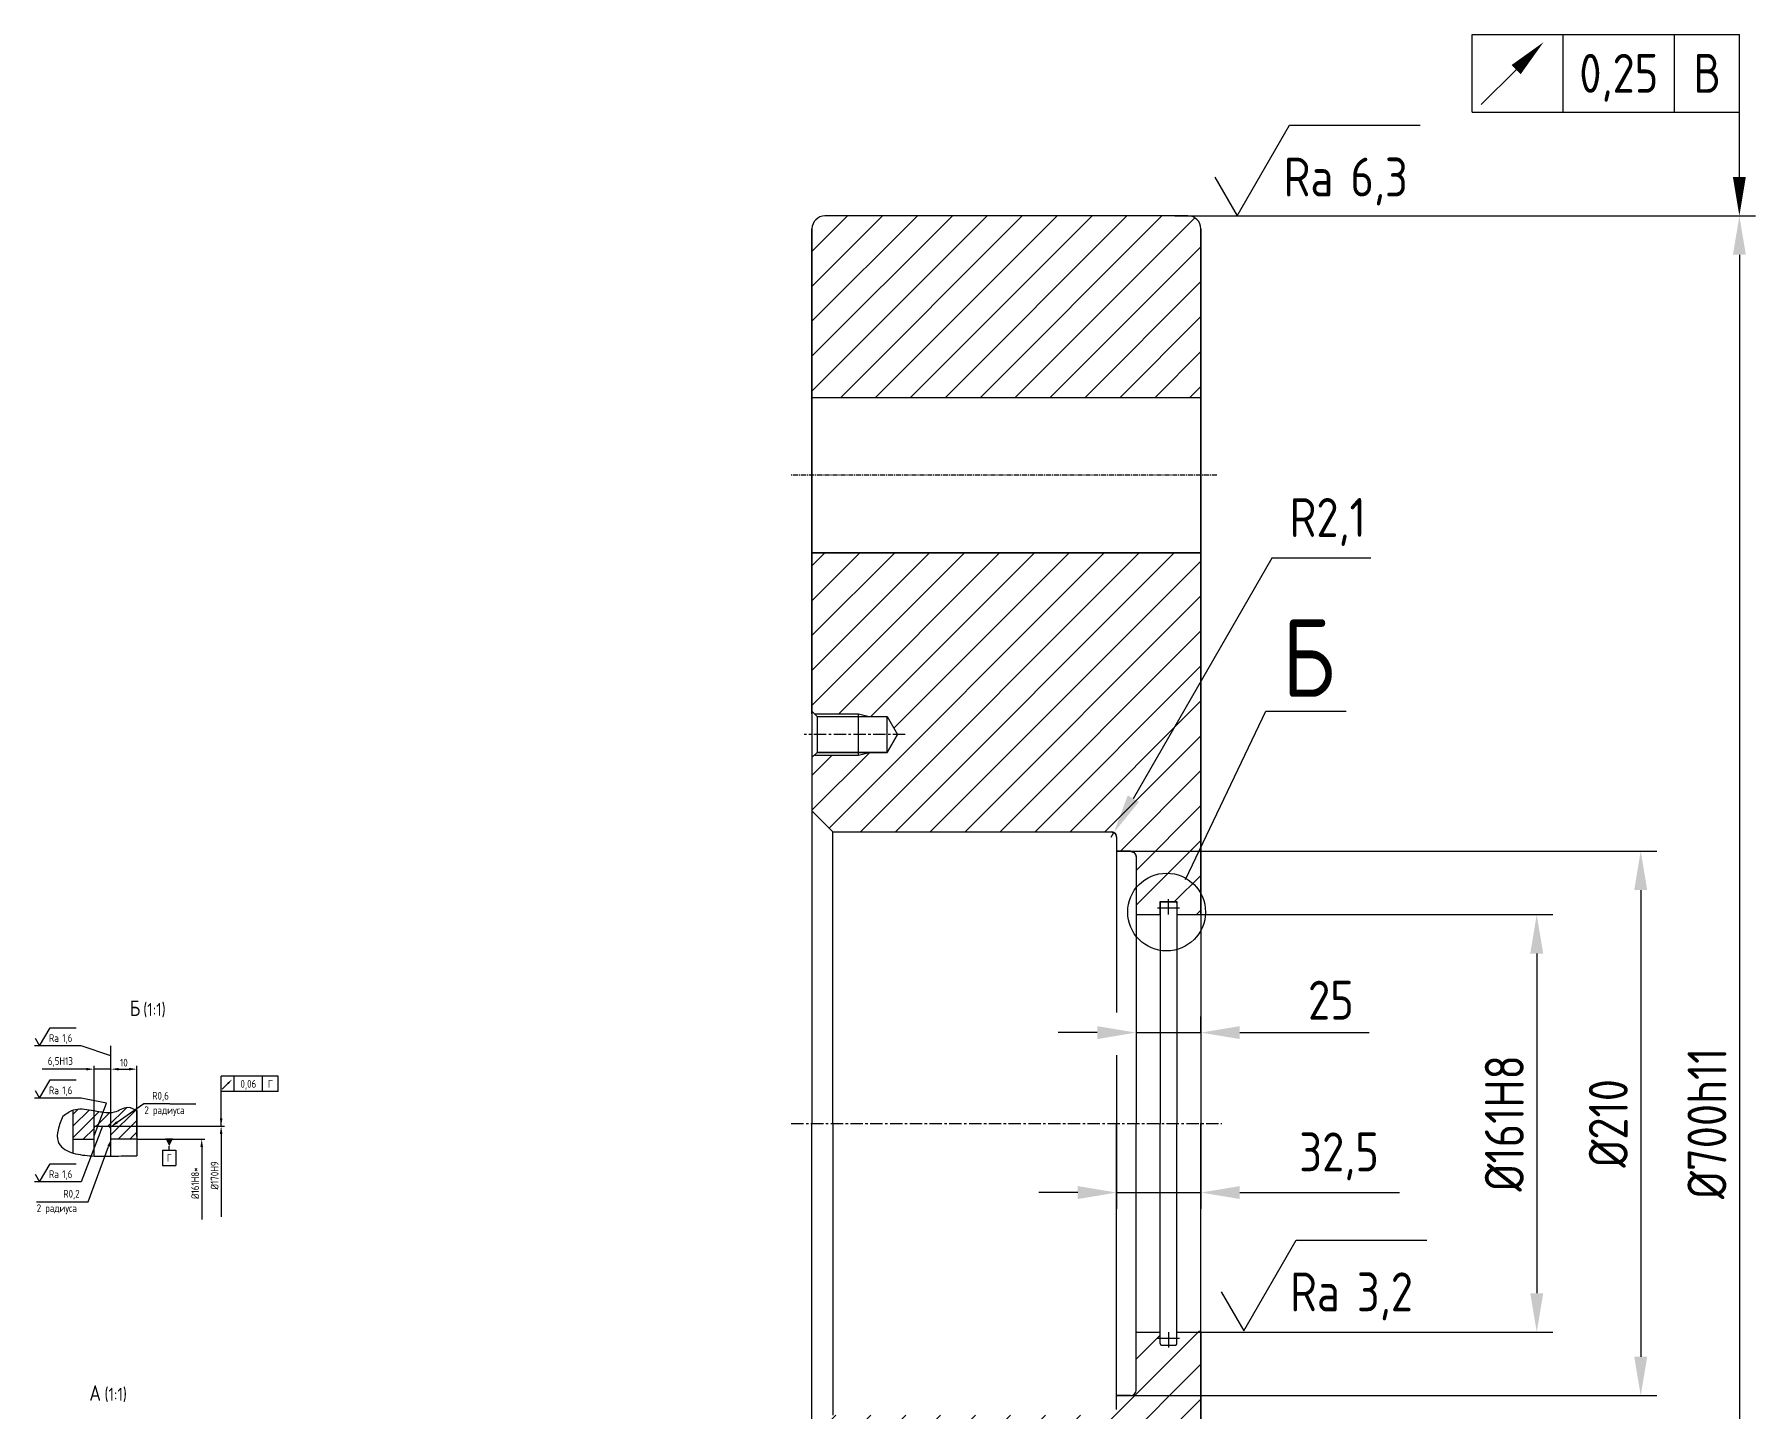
# Model space of a CAD drawing. Header units: millimetres. Extents: x -237 to 4426, y -4 to 946.
# Drawn here: x -235 to 429, y 400 to 930 of the extents above; entities that cross this region are included whole.
import ezdxf
from ezdxf.enums import TextEntityAlignment as Align

# ---------------------------------------------------------------- set-up
doc = ezdxf.new("R2010")
doc.units = ezdxf.units.MM
doc.header["$LTSCALE"] = 0.3
doc.linetypes.add('CENTER', pattern=[50.8, 31.75, -6.35, 6.35, -6.35])
for name, color, linetype in [('Bord', 1, 'Continuous'), ('Cen', 5, 'CENTER'), ('Cont', 6, 'Continuous'), ('Dim', 7, 'Continuous'), ('Hatch', 2, 'Continuous'), ('Text', 3, 'Continuous'), ('Textb', 6, 'Continuous')]:
    doc.layers.add(name, color=color, linetype=linetype)
doc.styles.add('Style1', font='romans.shx', dxfattribs={"width": 0.8})
doc.dimstyles.new('Lin', dxfattribs={"dimtxt": 3, "dimasz": 3, "dimexe": 1.25, "dimexo": 0, "dimgap": 1, "dimtad": 1, "dimtoh": 1, "dimdec": 5, "dimlfac": -1, "dimtxsty": 'Style1', "dimcen": 2.5, "dimclrt": 3, "dimaunit": 1, "dimadec": 0, "dimazin": 0, "dimtfac": 1, "dimtdec": 5, "dimtmove": 0, "dimatfit": 3, "dimldrblk": 'NONE', "dimfxl": 1, "dimarcsym": 0})

# ---------------------------------------------------------------- blocks, each defined once
blk = doc.blocks.new('ZNAK01')
at = {"layer": 'Textb', "style": 'Style1', "width": 0.8}
blk.add_attdef('А', text='', height=6, dxfattribs=at).set_placement((3.95, -0.02), align=Align.RIGHT)
blk.add_attdef('SC(1)', (5.07, -0.02), '', height=5, dxfattribs=at)
blk = doc.blocks.new('sherISO_03')
at = {"layer": 'Text'}
blk.add_line((4.04, 7), (14.12, 7), dxfattribs=at)
blk.add_lwpolyline([(-1.73, 3), (0, 0), (4.04, 7)], dxfattribs=at)
at = {"layer": 'Text', "style": 'Style1', "width": 0.8}
blk.add_text('Ra', height=3, dxfattribs=at).set_placement((3.58, 1.5))
blk.add_attdef('6,3', (8.73, 1.5), '', height=3, dxfattribs=at)
blk = doc.blocks.new('*D12')
at = {"layer": 'Defpoints', "color": 0, "transparency": 16777216}
for p in [(205, 860), (205, 160), (422.66, 160)]:
    blk.add_point(p, dxfattribs=at)
at = {"layer": 'Dim', "color": 0, "lineweight": -2, "transparency": 16777216}
for p, q in [((205, 860), (428.91, 860)), ((422.66, 845), (422.66, 175)), ((205, 160), (428.91, 160))]:
    blk.add_line(p, q, dxfattribs=at)
at = {"layer": 'Dim', "color": 0, "transparency": 16777216}
for points in [[(420.16, 845), (425.16, 845), (422.66, 860)], [(420.16, 175), (425.16, 175), (422.66, 160)]]:
    blk.add_solid(points, dxfattribs=at)
at = {"layer": 'Dim', "color": 3, "transparency": 16777216, "insert": (410.16, 510), "char_height": 15, "attachment_point": 5, "rotation": 90, "style": 'Style1'}
blk.add_mtext('%%c700h11', dxfattribs=at)
blk = doc.blocks.new('_None')
blk = doc.blocks.new('sherISO_04')
at = {"layer": 'Text'}
blk.add_line((4.04, 7), (14.12, 7), dxfattribs=at)
blk.add_lwpolyline([(-1.73, 3), (0, 0), (4.04, 7)], dxfattribs=at)
at = {"layer": 'Text', "style": 'Style1', "width": 0.8}
blk.add_text('Ra', height=3, dxfattribs=at).set_placement((3.58, 1.5))
blk.add_attdef('3,2', (8.73, 1.5), '', height=3, dxfattribs=at)
blk = doc.blocks.new('*D29')
at = {"layer": 'Defpoints', "color": 0, "transparency": 16777216}
for p in [(-205.97, 508.9), (-205.97, 473.9), (-162.87, 473.9)]:
    blk.add_point(p, dxfattribs=at)
at = {"layer": 'Dim', "color": 0, "lineweight": -2, "transparency": 16777216}
for p, q in [((-205.97, 508.9), (-161.62, 508.9)), ((-162.87, 505.9), (-162.87, 473.9))]:
    blk.add_line(p, q, dxfattribs=at)
at = {"layer": 'Dim', "color": 0, "transparency": 16777216}
blk.add_solid([(-163.37, 505.9), (-162.37, 505.9), (-162.87, 508.9)], dxfattribs=at)
at = {"layer": 'Dim', "color": 3, "transparency": 16777216, "insert": (-165.37, 489.9), "char_height": 3, "attachment_point": 5, "rotation": 90, "style": 'Style1'}
blk.add_mtext('%%c170H9', dxfattribs=at)
blk = doc.blocks.new('*D30')
at = {"layer": 'Defpoints', "color": 0, "transparency": 16777216}
for p in [(-195.37, 530.9), (-205.37, 508.3), (-195.37, 504.9)]:
    blk.add_point(p, dxfattribs=at)
at = {"layer": 'Dim', "color": 0, "lineweight": -2, "transparency": 16777216}
for p, q in [((-205.37, 508.3), (-205.37, 532.15)), ((-195.37, 504.9), (-195.37, 532.15)), ((-202.37, 530.9), (-198.37, 530.9))]:
    blk.add_line(p, q, dxfattribs=at)
at = {"layer": 'Dim', "color": 0, "transparency": 16777216}
for points in [[(-202.37, 531.4), (-202.37, 530.4), (-205.37, 530.9)], [(-198.37, 531.4), (-198.37, 530.4), (-195.37, 530.9)]]:
    blk.add_solid(points, dxfattribs=at)
at = {"layer": 'Dim', "color": 3, "transparency": 16777216, "insert": (-200.37, 533.4), "char_height": 3, "attachment_point": 5, "style": 'Style1'}
blk.add_mtext('10', dxfattribs=at)
blk = doc.blocks.new('forma01')
at = {"layer": 'Bord'}
for p, q in [((-2.57, 4.21), (-2.57, 10.21)), ((-2.57, 10.21), (2.57, 10.21)), ((2.57, 4.21), (2.57, 10.21)), ((-2.57, 4.21), (2.57, 4.21)), ((0, 4.21), (0, 2.71))]:
    blk.add_line(p, q, dxfattribs=at)
blk.add_lwpolyline([(0, 2.71, 0, 3, 0), (0, -0.29, 3, 3, 0)], format="xyseb", dxfattribs=at)
at = {"layer": 'Text', "style": 'Style1', "width": 0.8}
blk.add_attdef('А', text='', height=3, dxfattribs=at).set_placement((0, 7.21), align=Align.MIDDLE)
blk = doc.blocks.new('*D31')
at = {"layer": 'Defpoints', "color": 0, "transparency": 16777216}
for p in [(-195.37, 503.9), (-195.37, 472.9), (-170.37, 472.9)]:
    blk.add_point(p, dxfattribs=at)
at = {"layer": 'Dim', "color": 0, "lineweight": -2, "transparency": 16777216}
for p, q in [((-195.37, 503.9), (-169.12, 503.9)), ((-170.37, 500.9), (-170.37, 472.9))]:
    blk.add_line(p, q, dxfattribs=at)
at = {"layer": 'Dim', "color": 0, "transparency": 16777216}
blk.add_solid([(-170.87, 500.9), (-169.87, 500.9), (-170.37, 503.9)], dxfattribs=at)
at = {"layer": 'Dim', "color": 3, "transparency": 16777216, "insert": (-172.87, 486.9), "char_height": 3, "attachment_point": 5, "rotation": 90, "style": 'Style1'}
blk.add_mtext('%%c161H8*', dxfattribs=at)
blk = doc.blocks.new('*D32')
at = {"layer": 'Defpoints', "color": 0, "transparency": 16777216}
for p in [(-205.37, 530.9), (-211.87, 508.3), (-205.37, 508.3)]:
    blk.add_point(p, dxfattribs=at)
at = {"layer": 'Dim', "color": 0, "lineweight": -2, "transparency": 16777216}
for p, q in [((-211.87, 508.3), (-211.87, 532.15)), ((-205.37, 508.3), (-205.37, 532.15)), ((-214.87, 530.9), (-231.87, 530.9)), ((-205.37, 530.9), (-211.87, 530.9)), ((-202.37, 530.9), (-199.37, 530.9))]:
    blk.add_line(p, q, dxfattribs=at)
at = {"layer": 'Dim', "color": 0, "transparency": 16777216}
for points in [[(-214.87, 531.4), (-214.87, 530.4), (-211.87, 530.9)], [(-202.37, 531.4), (-202.37, 530.4), (-205.37, 530.9)]]:
    blk.add_solid(points, dxfattribs=at)
at = {"layer": 'Dim', "color": 3, "transparency": 16777216, "insert": (-224.87, 533.69), "char_height": 3, "attachment_point": 5, "style": 'Style1'}
blk.add_mtext('6,5H13', dxfattribs=at)
blk = doc.blocks.new('*D33')
at = {"layer": 'Defpoints', "color": 0, "transparency": 16777216}
for p in [(-205.24, 503.91), (-205.17, 504.1)]:
    blk.add_point(p, dxfattribs=at)
at = {"layer": 'Dim', "color": 0, "lineweight": -2, "transparency": 16777216}
for p, q in [((-214.13, 479.69), (-206.28, 501.1)), ((-205.17, 504.1), (-205.24, 503.91)), ((-224.24, 479.69), (-214.13, 479.69))]:
    blk.add_line(p, q, dxfattribs=at)
at = {"layer": 'Dim', "color": 0, "transparency": 16777216}
blk.add_solid([(-206.74, 501.27), (-205.81, 500.93), (-205.24, 503.91)], dxfattribs=at)
at = {"layer": 'Dim', "color": 3, "transparency": 16777216, "insert": (-220.59, 482.48), "char_height": 3, "attachment_point": 5, "style": 'Style1'}
blk.add_mtext('R0,2', dxfattribs=at)
blk = doc.blocks.new('*D34')
at = {"layer": 'Defpoints', "color": 0, "transparency": 16777216}
for p in [(-205.97, 508.3), (-205.48, 508.64)]:
    blk.add_point(p, dxfattribs=at)
at = {"layer": 'Dim', "color": 0, "lineweight": -2, "transparency": 16777216}
for p, q in [((-192.71, 517.51), (-203.02, 510.35)), ((-182.59, 517.51), (-192.71, 517.51)), ((-205.97, 508.3), (-205.48, 508.64))]:
    blk.add_line(p, q, dxfattribs=at)
at = {"layer": 'Dim', "color": 0, "transparency": 16777216}
blk.add_solid([(-203.3, 510.77), (-202.73, 509.94), (-205.48, 508.64)], dxfattribs=at)
at = {"layer": 'Dim', "color": 3, "transparency": 16777216, "insert": (-186.25, 520.29), "char_height": 3, "attachment_point": 5, "style": 'Style1'}
blk.add_mtext('R0,6', dxfattribs=at)
blk = doc.blocks.new('forma19')
at = {"layer": 'Text'}
blk.add_line((2.68, 2.68), (0, 0), dxfattribs=at)
blk.add_lwpolyline([(4.8, 4.8, 0, 1, 0), (2.68, 2.68, 1, 1, 0)], format="xyseb", dxfattribs=at)
blk = doc.blocks.new('*D35')
at = {"layer": 'Defpoints', "color": 0, "transparency": 16777216}
for p in [(190, 545), (215, 545), (215, 545)]:
    blk.add_point(p, dxfattribs=at)
at = {"layer": 'Dim', "color": 0, "lineweight": -2, "transparency": 16777216}
for p, q in [((215, 545), (215, 551.25)), ((175, 545), (160, 545)), ((190, 545), (190, 538.75)), ((190, 545), (215, 545)), ((230, 545), (279.86, 545))]:
    blk.add_line(p, q, dxfattribs=at)
at = {"layer": 'Dim', "color": 0, "transparency": 16777216}
for points in [[(175, 547.5), (175, 542.5), (190, 545)], [(230, 547.5), (230, 542.5), (215, 545)]]:
    blk.add_solid(points, dxfattribs=at)
at = {"layer": 'Dim', "color": 3, "transparency": 16777216, "insert": (265.14, 557.5), "char_height": 15, "attachment_point": 5, "style": 'Style1'}
blk.add_mtext('25', dxfattribs=at)
blk = doc.blocks.new('*D36')
at = {"layer": 'Defpoints', "color": 0, "transparency": 16777216}
for p in [(215, 590.5), (215, 429.5), (344.51, 429.5)]:
    blk.add_point(p, dxfattribs=at)
at = {"layer": 'Dim', "color": 0, "lineweight": -2, "transparency": 16777216}
for p, q in [((215, 590.5), (350.76, 590.5)), ((344.51, 575.5), (344.51, 444.5)), ((215, 429.5), (350.76, 429.5))]:
    blk.add_line(p, q, dxfattribs=at)
at = {"layer": 'Dim', "color": 0, "transparency": 16777216}
for points in [[(342.01, 575.5), (347.01, 575.5), (344.51, 590.5)], [(342.01, 444.5), (347.01, 444.5), (344.51, 429.5)]]:
    blk.add_solid(points, dxfattribs=at)
at = {"layer": 'Dim', "color": 3, "transparency": 16777216, "insert": (332.01, 510), "char_height": 15, "attachment_point": 5, "rotation": 90, "style": 'Style1'}
blk.add_mtext('%%c161H8', dxfattribs=at)
blk = doc.blocks.new('*D37')
at = {"layer": 'Defpoints', "color": 0, "transparency": 16777216}
for p in [(182.5, 615), (182.5, 405), (384.61, 405)]:
    blk.add_point(p, dxfattribs=at)
at = {"layer": 'Dim', "color": 0, "lineweight": -2, "transparency": 16777216}
for p, q in [((182.5, 615), (390.86, 615)), ((384.61, 600), (384.61, 420)), ((182.5, 405), (390.86, 405))]:
    blk.add_line(p, q, dxfattribs=at)
at = {"layer": 'Dim', "color": 0, "transparency": 16777216}
for points in [[(382.11, 600), (387.11, 600), (384.61, 615)], [(382.11, 420), (387.11, 420), (384.61, 405)]]:
    blk.add_solid(points, dxfattribs=at)
at = {"layer": 'Dim', "color": 3, "transparency": 16777216, "insert": (372.11, 510), "char_height": 15, "attachment_point": 5, "rotation": 90, "style": 'Style1'}
blk.add_mtext('%%c210', dxfattribs=at)
blk = doc.blocks.new('*D38')
at = {"layer": 'Defpoints', "color": 0, "transparency": 16777216}
for p in [(182.5, 521.85), (215, 520.6), (215, 483.31)]:
    blk.add_point(p, dxfattribs=at)
at = {"layer": 'Dim', "color": 0, "lineweight": -2, "transparency": 16777216}
for p, q in [((182.5, 521.85), (182.5, 477.06)), ((215, 520.6), (215, 477.06)), ((167.5, 483.31), (152.5, 483.31)), ((182.5, 483.31), (215, 483.31)), ((230, 483.31), (291.57, 483.31))]:
    blk.add_line(p, q, dxfattribs=at)
at = {"layer": 'Dim', "color": 0, "transparency": 16777216}
for points in [[(167.5, 485.81), (167.5, 480.81), (182.5, 483.31)], [(230, 485.81), (230, 480.81), (215, 483.31)]]:
    blk.add_solid(points, dxfattribs=at)
at = {"layer": 'Dim', "color": 3, "transparency": 16777216, "insert": (268.29, 497.24), "char_height": 15, "attachment_point": 5, "style": 'Style1'}
blk.add_mtext('32,5', dxfattribs=at)
blk = doc.blocks.new('*D39')
at = {"layer": 'Defpoints', "color": 0, "transparency": 16777216}
for p in [(180.4, 620.4), (181.45, 622.22)]:
    blk.add_point(p, dxfattribs=at)
at = {"layer": 'Dim', "color": 0, "lineweight": -2, "transparency": 16777216}
for p, q in [((242.33, 728.01), (188.93, 635.22)), ((280.47, 728.01), (242.33, 728.01)), ((180.4, 620.4), (181.45, 622.22))]:
    blk.add_line(p, q, dxfattribs=at)
at = {"layer": 'Dim', "color": 0, "transparency": 16777216}
blk.add_solid([(186.76, 636.47), (191.1, 633.97), (181.45, 622.22)], dxfattribs=at)
at = {"layer": 'Dim', "color": 3, "transparency": 16777216, "insert": (263.9, 741.94), "char_height": 15, "attachment_point": 5, "style": 'Style1'}
blk.add_mtext('R2,1', dxfattribs=at)

msp = doc.modelspace()

# ---------------------------------------------------------------- hatches: boundary and pattern name
at = {"layer": 'Hatch'}
h = msp.add_hatch(dxfattribs=at)
h.set_pattern_fill('ANSI31', color=256, scale=3, style=0)
h.paths.add_polyline_path([(215, 790), (215, 855, 0.4142135624), (210, 860), (70, 860, 0.4142135624), (65, 855), (65, 790)])
h = msp.add_hatch(dxfattribs=at)
h.set_pattern_fill('ANSI31', color=256, scale=3, style=0)
h.paths.add_polyline_path([(180.4, 622.5), (182.001327, 621.758585), (182.5, 620.4), (182.5, 615), (187.9, 615), (189.407403, 614.3621), (189.976859, 613.210898), (190, 590.5), (199.25, 590.5), (199.25, 595.504732), (205.740821, 595.504732), (205.75, 590.7), (205.808579, 590.558579), (205.95, 590.5), (215, 590.5), (215, 730), (65, 730), (65, 668.9375), (65.9375, 668), (83, 668), (87, 666.9375), (94, 666.9375), (98.005367, 660), (94, 653.0625), (87, 653.0625), (83, 652), (65.9375, 652), (65, 651.0625), (65, 630.5), (73, 622.5)])
h = msp.add_hatch(dxfattribs=at)
h.set_pattern_fill('ANSI31', color=256)
h.set_pattern_definition([(45, (-127.6747, 179.153), (-2.245064, 2.245064), [])])
edge = h.paths.add_edge_path()
edge.add_line((-219.873072, 515.175342), (-219.873072, 503.902343))
edge.add_line((-219.873072, 503.902343), (-212.073072, 503.902343))
edge.add_arc((-212.073072, 504.102343), 0.2, 270, 360)
edge.add_line((-211.873072, 504.102343), (-211.873072, 508.302343))
edge.add_arc((-211.273072, 508.302343), 0.6, 90, 180, ccw=False)
edge.add_line((-211.273072, 508.902343), (-205.973072, 508.902343))
edge.add_arc((-205.973072, 508.302343), 0.6, 0, 90, ccw=False)
edge.add_line((-205.373072, 508.302343), (-205.373072, 504.102343))
edge.add_arc((-205.173072, 504.102343), 0.2, 180, 270)
edge.add_line((-205.173072, 503.902343), (-195.373072, 503.902343))
edge.add_line((-195.373072, 503.902343), (-195.373072, 514.902343))
edge.add_line((-195.373072, 514.902343), (-195.471332, 514.956321))
edge.add_line((-195.471332, 514.956321), (-195.569592, 515.010214))
edge.add_line((-195.569592, 515.010214), (-195.667849, 515.063935))
edge.add_line((-195.667849, 515.063935), (-195.766102, 515.117401))
edge.add_line((-195.766102, 515.117401), (-195.864351, 515.170526))
edge.add_line((-195.864351, 515.170526), (-195.962594, 515.223224))
edge.add_line((-195.962594, 515.223224), (-196.060829, 515.27541))
edge.add_line((-196.060829, 515.27541), (-196.159057, 515.327))
edge.add_line((-196.159057, 515.327), (-196.257275, 515.377906))
edge.add_line((-196.257275, 515.377906), (-196.355482, 515.428045))
edge.add_line((-196.355482, 515.428045), (-196.453678, 515.477331))
edge.add_line((-196.453678, 515.477331), (-196.55186, 515.525679))
edge.add_line((-196.55186, 515.525679), (-196.650028, 515.573003))
edge.add_line((-196.650028, 515.573003), (-196.748181, 515.619218))
edge.add_line((-196.748181, 515.619218), (-196.846318, 515.664238))
edge.add_line((-196.846318, 515.664238), (-196.944437, 515.707979))
edge.add_line((-196.944437, 515.707979), (-197.042536, 515.750355))
edge.add_line((-197.042536, 515.750355), (-197.140616, 515.791281))
edge.add_line((-197.140616, 515.791281), (-197.238675, 515.830672))
edge.add_line((-197.238675, 515.830672), (-197.336711, 515.868442))
edge.add_line((-197.336711, 515.868442), (-197.434723, 515.904505))
edge.add_line((-197.434723, 515.904505), (-197.53271, 515.938777))
edge.add_line((-197.53271, 515.938777), (-197.630672, 515.971173))
edge.add_line((-197.630672, 515.971173), (-197.728606, 516.001606))
edge.add_line((-197.728606, 516.001606), (-197.826513, 516.029992))
edge.add_line((-197.826513, 516.029992), (-197.924389, 516.056246))
edge.add_line((-197.924389, 516.056246), (-198.022235, 516.080281))
edge.add_line((-198.022235, 516.080281), (-198.120049, 516.102013))
edge.add_line((-198.120049, 516.102013), (-198.217829, 516.121357))
edge.add_line((-198.217829, 516.121357), (-198.315576, 516.138227))
edge.add_line((-198.315576, 516.138227), (-198.413287, 516.152538))
edge.add_line((-198.413287, 516.152538), (-198.510962, 516.164204))
edge.add_line((-198.510962, 516.164204), (-198.608598, 516.17314))
edge.add_line((-198.608598, 516.17314), (-198.706196, 516.179262))
edge.add_line((-198.706196, 516.179262), (-198.803753, 516.182483))
edge.add_line((-198.803753, 516.182483), (-198.901271, 516.182747))
edge.add_line((-198.901271, 516.182747), (-198.998752, 516.180115))
edge.add_line((-198.998752, 516.180115), (-199.096202, 516.174682))
edge.add_line((-199.096202, 516.174682), (-199.193626, 516.166538))
edge.add_line((-199.193626, 516.166538), (-199.291031, 516.155777))
edge.add_line((-199.291031, 516.155777), (-199.38842, 516.142491))
edge.add_line((-199.38842, 516.142491), (-199.4858, 516.126774))
edge.add_line((-199.4858, 516.126774), (-199.583175, 516.108716))
edge.add_line((-199.583175, 516.108716), (-199.680551, 516.088413))
edge.add_line((-199.680551, 516.088413), (-199.777934, 516.065954))
edge.add_line((-199.777934, 516.065954), (-199.875327, 516.041435))
edge.add_line((-199.875327, 516.041435), (-199.972738, 516.014946))
edge.add_line((-199.972738, 516.014946), (-200.07017, 515.986581))
edge.add_line((-200.07017, 515.986581), (-200.16763, 515.956433))
edge.add_line((-200.16763, 515.956433), (-200.265123, 515.924593))
edge.add_line((-200.265123, 515.924593), (-200.362653, 515.891155))
edge.add_line((-200.362653, 515.891155), (-200.460226, 515.856211))
edge.add_line((-200.460226, 515.856211), (-200.557848, 515.819854))
edge.add_line((-200.557848, 515.819854), (-200.655524, 515.782176))
edge.add_line((-200.655524, 515.782176), (-200.753259, 515.743271))
edge.add_line((-200.753259, 515.743271), (-200.851058, 515.70323))
edge.add_line((-200.851058, 515.70323), (-200.948927, 515.662146))
edge.add_line((-200.948927, 515.662146), (-201.046871, 515.620112))
edge.add_line((-201.046871, 515.620112), (-201.144895, 515.577221))
edge.add_line((-201.144895, 515.577221), (-201.243004, 515.533565))
edge.add_line((-201.243004, 515.533565), (-201.341204, 515.489237))
edge.add_line((-201.341204, 515.489237), (-201.4395, 515.444329))
edge.add_line((-201.4395, 515.444329), (-201.537898, 515.398934))
edge.add_line((-201.537898, 515.398934), (-201.636402, 515.353145))
edge.add_line((-201.636402, 515.353145), (-201.735018, 515.307055))
edge.add_line((-201.735018, 515.307055), (-201.833752, 515.260755))
edge.add_line((-201.833752, 515.260755), (-201.932607, 515.214338))
edge.add_line((-201.932607, 515.214338), (-202.031591, 515.167898))
edge.add_line((-202.031591, 515.167898), (-202.130708, 515.121527))
edge.add_line((-202.130708, 515.121527), (-202.229963, 515.075317))
edge.add_line((-202.229963, 515.075317), (-202.329362, 515.029361))
edge.add_line((-202.329362, 515.029361), (-202.42891, 514.983751))
edge.add_line((-202.42891, 514.983751), (-202.528612, 514.938581))
edge.add_line((-202.528612, 514.938581), (-202.628473, 514.893943))
edge.add_line((-202.628473, 514.893943), (-202.728499, 514.849929))
edge.add_line((-202.728499, 514.849929), (-202.828696, 514.806632))
edge.add_line((-202.828696, 514.806632), (-202.929068, 514.764146))
edge.add_line((-202.929068, 514.764146), (-203.02962, 514.722561))
edge.add_line((-203.02962, 514.722561), (-203.130359, 514.681972))
edge.add_line((-203.130359, 514.681972), (-203.231288, 514.64247))
edge.add_line((-203.231288, 514.64247), (-203.332415, 514.604148))
edge.add_line((-203.332415, 514.604148), (-203.433743, 514.5671))
edge.add_line((-203.433743, 514.5671), (-203.535278, 514.531417))
edge.add_line((-203.535278, 514.531417), (-203.637026, 514.497192))
edge.add_line((-203.637026, 514.497192), (-203.738991, 514.464517))
edge.add_line((-203.738991, 514.464517), (-203.841179, 514.433486))
edge.add_line((-203.841179, 514.433486), (-203.943596, 514.404191))
edge.add_line((-203.943596, 514.404191), (-204.046246, 514.376725))
edge.add_line((-204.046246, 514.376725), (-204.14913, 514.35114))
edge.add_line((-204.14913, 514.35114), (-204.252238, 514.327403))
edge.add_line((-204.252238, 514.327403), (-204.355558, 514.305464))
edge.add_line((-204.355558, 514.305464), (-204.459079, 514.285275))
edge.add_line((-204.459079, 514.285275), (-204.562788, 514.266788))
edge.add_line((-204.562788, 514.266788), (-204.666673, 514.249956))
edge.add_line((-204.666673, 514.249956), (-204.770724, 514.23473))
edge.add_line((-204.770724, 514.23473), (-204.874927, 514.221061))
edge.add_line((-204.874927, 514.221061), (-204.979272, 514.208903))
edge.add_line((-204.979272, 514.208903), (-205.083746, 514.198206))
edge.add_line((-205.083746, 514.198206), (-205.188338, 514.188922))
edge.add_line((-205.188338, 514.188922), (-205.293036, 514.181004))
edge.add_line((-205.293036, 514.181004), (-205.397828, 514.174404))
edge.add_line((-205.397828, 514.174404), (-205.502702, 514.169072))
edge.add_line((-205.502702, 514.169072), (-205.607647, 514.164962))
edge.add_line((-205.607647, 514.164962), (-205.712651, 514.162025))
edge.add_line((-205.712651, 514.162025), (-205.817702, 514.160212))
edge.add_line((-205.817702, 514.160212), (-205.922787, 514.159476))
edge.add_line((-205.922787, 514.159476), (-206.027896, 514.159769))
edge.add_line((-206.027896, 514.159769), (-206.133017, 514.161042))
edge.add_line((-206.133017, 514.161042), (-206.238137, 514.163248))
edge.add_line((-206.238137, 514.163248), (-206.343246, 514.166338))
edge.add_line((-206.343246, 514.166338), (-206.44833, 514.170264))
edge.add_line((-206.44833, 514.170264), (-206.553379, 514.174978))
edge.add_line((-206.553379, 514.174978), (-206.658381, 514.180432))
edge.add_line((-206.658381, 514.180432), (-206.763323, 514.186578))
edge.add_line((-206.763323, 514.186578), (-206.868195, 514.193367))
edge.add_line((-206.868195, 514.193367), (-206.972983, 514.200752))
edge.add_line((-206.972983, 514.200752), (-207.077677, 514.208684))
edge.add_line((-207.077677, 514.208684), (-207.182265, 514.217116))
edge.add_line((-207.182265, 514.217116), (-207.286735, 514.225999))
edge.add_line((-207.286735, 514.225999), (-207.391074, 514.235285))
edge.add_line((-207.391074, 514.235285), (-207.495276, 514.244934))
edge.add_line((-207.495276, 514.244934), (-207.599344, 514.254935))
edge.add_line((-207.599344, 514.254935), (-207.703283, 514.265281))
edge.add_line((-207.703283, 514.265281), (-207.807101, 514.275964))
edge.add_line((-207.807101, 514.275964), (-207.910804, 514.286978))
edge.add_line((-207.910804, 514.286978), (-208.014397, 514.298314))
edge.add_line((-208.014397, 514.298314), (-208.117887, 514.309967))
edge.add_line((-208.117887, 514.309967), (-208.221279, 514.321929))
edge.add_line((-208.221279, 514.321929), (-208.324581, 514.334193))
edge.add_line((-208.324581, 514.334193), (-208.427797, 514.346752))
edge.add_line((-208.427797, 514.346752), (-208.530935, 514.359598))
edge.add_line((-208.530935, 514.359598), (-208.634, 514.372726))
edge.add_line((-208.634, 514.372726), (-208.736998, 514.386127))
edge.add_line((-208.736998, 514.386127), (-208.839936, 514.399795))
edge.add_line((-208.839936, 514.399795), (-208.94282, 514.413722))
edge.add_line((-208.94282, 514.413722), (-209.045655, 514.427902))
edge.add_line((-209.045655, 514.427902), (-209.148449, 514.442327))
edge.add_line((-209.148449, 514.442327), (-209.251207, 514.456991))
edge.add_line((-209.251207, 514.456991), (-209.353935, 514.471886))
edge.add_line((-209.353935, 514.471886), (-209.456639, 514.487004))
edge.add_line((-209.456639, 514.487004), (-209.559326, 514.50234))
edge.add_line((-209.559326, 514.50234), (-209.662001, 514.517886))
edge.add_line((-209.662001, 514.517886), (-209.764671, 514.533635))
edge.add_line((-209.764671, 514.533635), (-209.867342, 514.54958))
edge.add_line((-209.867342, 514.54958), (-209.970021, 514.565714))
edge.add_line((-209.970021, 514.565714), (-210.072712, 514.582029))
edge.add_line((-210.072712, 514.582029), (-210.175423, 514.598519))
edge.add_line((-210.175423, 514.598519), (-210.278159, 514.615176))
edge.add_line((-210.278159, 514.615176), (-210.380926, 514.631994))
edge.add_line((-210.380926, 514.631994), (-210.483732, 514.648965))
edge.add_line((-210.483732, 514.648965), (-210.586581, 514.666082))
edge.add_line((-210.586581, 514.666082), (-210.68948, 514.683339))
edge.add_line((-210.68948, 514.683339), (-210.792435, 514.700728))
edge.add_line((-210.792435, 514.700728), (-210.895453, 514.718242))
edge.add_line((-210.895453, 514.718242), (-210.998538, 514.735874))
edge.add_line((-210.998538, 514.735874), (-211.101699, 514.753616))
edge.add_line((-211.101699, 514.753616), (-211.20494, 514.771463))
edge.add_line((-211.20494, 514.771463), (-211.308267, 514.789406))
edge.add_line((-211.308267, 514.789406), (-211.411688, 514.807439))
edge.add_line((-211.411688, 514.807439), (-211.515207, 514.825555))
edge.add_line((-211.515207, 514.825555), (-211.618832, 514.843746))
edge.add_line((-211.618832, 514.843746), (-211.722568, 514.862006))
edge.add_line((-211.722568, 514.862006), (-211.826422, 514.880327))
edge.add_line((-211.826422, 514.880327), (-211.930399, 514.898702))
edge.add_line((-211.930399, 514.898702), (-212.034505, 514.917124))
edge.add_line((-212.034505, 514.917124), (-212.138748, 514.935587))
edge.add_line((-212.138748, 514.935587), (-212.243132, 514.954083))
edge.add_line((-212.243132, 514.954083), (-212.347665, 514.972604))
edge.add_line((-212.347665, 514.972604), (-212.452351, 514.991145))
edge.add_line((-212.452351, 514.991145), (-212.557198, 515.009697))
edge.add_line((-212.557198, 515.009697), (-212.662212, 515.028254))
edge.add_line((-212.662212, 515.028254), (-212.767398, 515.046809))
edge.add_line((-212.767398, 515.046809), (-212.872763, 515.065354))
edge.add_line((-212.872763, 515.065354), (-212.978311, 515.083882))
edge.add_line((-212.978311, 515.083882), (-213.084038, 515.102374))
edge.add_line((-213.084038, 515.102374), (-213.189934, 515.120809))
edge.add_line((-213.189934, 515.120809), (-213.29599, 515.139165))
edge.add_line((-213.29599, 515.139165), (-213.402195, 515.157419))
edge.add_line((-213.402195, 515.157419), (-213.508541, 515.175549))
edge.add_line((-213.508541, 515.175549), (-213.615017, 515.193535))
edge.add_line((-213.615017, 515.193535), (-213.721614, 515.211352))
edge.add_line((-213.721614, 515.211352), (-213.828323, 515.22898))
edge.add_line((-213.828323, 515.22898), (-213.935133, 515.246397))
edge.add_line((-213.935133, 515.246397), (-214.042036, 515.26358))
edge.add_line((-214.042036, 515.26358), (-214.149021, 515.280508))
edge.add_line((-214.149021, 515.280508), (-214.256079, 515.297157))
edge.add_line((-214.256079, 515.297157), (-214.363201, 515.313507))
edge.add_line((-214.363201, 515.313507), (-214.470377, 515.329536))
edge.add_line((-214.470377, 515.329536), (-214.577596, 515.34522))
edge.add_line((-214.577596, 515.34522), (-214.684851, 515.360539))
edge.add_line((-214.684851, 515.360539), (-214.79213, 515.37547))
edge.add_line((-214.79213, 515.37547), (-214.899425, 515.389992))
edge.add_line((-214.899425, 515.389992), (-215.006725, 515.404081))
edge.add_line((-215.006725, 515.404081), (-215.114022, 515.417717))
edge.add_line((-215.114022, 515.417717), (-215.221306, 515.430876))
edge.add_line((-215.221306, 515.430876), (-215.328566, 515.443538))
edge.add_line((-215.328566, 515.443538), (-215.435794, 515.455679))
edge.add_line((-215.435794, 515.455679), (-215.54298, 515.467279))
edge.add_line((-215.54298, 515.467279), (-215.650113, 515.478315))
edge.add_line((-215.650113, 515.478315), (-215.757186, 515.488764))
edge.add_line((-215.757186, 515.488764), (-215.864187, 515.498606))
edge.add_line((-215.864187, 515.498606), (-215.971108, 515.507817))
edge.add_line((-215.971108, 515.507817), (-216.077939, 515.516376))
edge.add_line((-216.077939, 515.516376), (-216.184669, 515.524261))
edge.add_line((-216.184669, 515.524261), (-216.291291, 515.53145))
edge.add_line((-216.291291, 515.53145), (-216.397793, 515.537921))
edge.add_line((-216.397793, 515.537921), (-216.504167, 515.543651))
edge.add_line((-216.504167, 515.543651), (-216.610403, 515.548619))
edge.add_line((-216.610403, 515.548619), (-216.71649, 515.552803))
edge.add_line((-216.71649, 515.552803), (-216.822421, 515.55618))
edge.add_line((-216.822421, 515.55618), (-216.928184, 515.558729))
edge.add_line((-216.928184, 515.558729), (-217.033771, 515.560427))
edge.add_line((-217.033771, 515.560427), (-217.139171, 515.561253))
edge.add_line((-217.139171, 515.561253), (-217.244376, 515.561185))
edge.add_line((-217.244376, 515.561185), (-217.349375, 515.5602))
edge.add_line((-217.349375, 515.5602), (-217.45416, 515.558277))
edge.add_line((-217.45416, 515.558277), (-217.558719, 515.555392))
edge.add_line((-217.558719, 515.555392), (-217.663045, 515.551526))
edge.add_line((-217.663045, 515.551526), (-217.767126, 515.546655))
edge.add_line((-217.767126, 515.546655), (-217.870954, 515.540757))
edge.add_line((-217.870954, 515.540757), (-217.97452, 515.53381))
edge.add_line((-217.97452, 515.53381), (-218.077812, 515.525793))
edge.add_line((-218.077812, 515.525793), (-218.180822, 515.516683))
edge.add_line((-218.180822, 515.516683), (-218.283541, 515.506458))
edge.add_line((-218.283541, 515.506458), (-218.385958, 515.495096))
edge.add_line((-218.385958, 515.495096), (-218.488064, 515.482575))
edge.add_line((-218.488064, 515.482575), (-218.589849, 515.468874))
edge.add_line((-218.589849, 515.468874), (-218.691304, 515.45397))
edge.add_line((-218.691304, 515.45397), (-218.79242, 515.437841))
edge.add_line((-218.79242, 515.437841), (-218.893185, 515.420465))
edge.add_line((-218.893185, 515.420465), (-218.993592, 515.401819))
edge.add_line((-218.993592, 515.401819), (-219.09363, 515.381883))
edge.add_line((-219.09363, 515.381883), (-219.19329, 515.360634))
edge.add_line((-219.19329, 515.360634), (-219.292562, 515.33805))
edge.add_line((-219.292562, 515.33805), (-219.391437, 515.314108))
edge.add_line((-219.391437, 515.314108), (-219.489905, 515.288788))
edge.add_line((-219.489905, 515.288788), (-219.587956, 515.262066))
edge.add_line((-219.587956, 515.262066), (-219.68558, 515.233921))
edge.add_line((-219.68558, 515.233921), (-219.782769, 515.204331))
edge.add_line((-219.782769, 515.204331), (-219.873072, 515.175342))
h = msp.add_hatch(dxfattribs=at)
h.set_pattern_fill('ANSI31', color=256, scale=3, style=0)
h.paths.add_polyline_path([(180.4, 397.5), (182.001327, 398.241415), (182.5, 399.6), (182.5, 405), (187.9, 405), (189.407403, 405.6379), (189.976859, 406.789102), (190, 430), (199.25, 430), (199.25, 424.995268), (205.740821, 424.995268), (205.75, 429.8), (205.808579, 429.941421), (205.95, 430), (215, 430), (215, 290), (65, 290), (65, 351.0625), (65.9375, 352), (83, 352), (87, 353.0625), (94, 353.0625), (98.005367, 360), (94, 366.9375), (87, 366.9375), (83, 368), (65.9375, 368), (65, 368.9375), (65, 389.5), (73, 397.5)])

# ---------------------------------------------------------------- linework, layer by layer
at = {"layer": 'Bord'}
for p, q in [((319.655986, 930), (422.655986, 930)), ((319.655986, 900), (319.655986, 930)), ((354.655986, 900), (354.655986, 930)), ((397.655986, 900), (397.655986, 930)), ((319.655986, 900), (422.655986, 900)), ((65.9375, 668), (83, 668)), ((83, 668), (87, 666.9375)), ((65.9375, 652), (83, 652)), ((83, 652), (87, 653.0625)), ((-162.873072, 508.902343), (-162.873072, 528.237033)), ((-140.873072, 528.237033), (-162.873072, 528.237033)), ((-157.873072, 522.237033), (-157.873072, 528.237033)), ((-146.873072, 522.237033), (-146.873072, 528.237033)), ((-140.873072, 522.237033), (-140.873072, 528.237033)), ((-140.873072, 522.237033), (-162.873072, 522.237033))]:
    msp.add_line(p, q, dxfattribs=at)
msp.add_lwpolyline([(422.655986, 875), (422.655986, 930)], dxfattribs=at)
msp.add_lwpolyline([(422.655986, 860, 0, 5, 0), (422.655986, 875, 5, 5, 0)], format="xyseb", dxfattribs=at)
for points, knots in [([(-223.866945, 512.793107), (-224.586517, 511.085304), (-225.888963, 507.994132), (-226.422236, 503.205277), (-223.037499, 499.233571), (-217.142157, 497.641239), (-209.558223, 497.247237), (-202.232072, 497.442769), (-197.379235, 497.422018), (-195.373072, 497.413439)], [0, 0, 0, 0, 5.6208166079, 10.1738341386, 13.3338398153, 20.3374011564, 27.706145799, 36.2490523928, 42.2695709252, 42.2695709252, 42.2695709252, 42.2695709252]), ([(-223.866945, 512.793107), (-222.580364, 513.753032), (-219.374321, 516.145076), (-213.251165, 515.161824), (-208.158946, 514.198706), (-203.250866, 514.02949), (-199.395982, 517.112837), (-196.519832, 515.532461), (-195.373072, 514.902343)], [0, 0, 0, 0, 4.6668854963, 11.6294550554, 17.2059563874, 20.5639709566, 26.0877439345, 29.7505655547, 29.7505655547, 29.7505655547, 29.7505655547])]:
    msp.add_open_spline(points, degree=3, knots=knots, dxfattribs=at)
msp.add_solid([(-163.373072, 511.902343), (-162.373072, 511.902343), (-162.873072, 508.902343)], dxfattribs=at)
at = {"layer": 'Cen', "ltscale": 0.2}
msp.add_line((221.137943, 760), (56.64444, 760), dxfattribs=at)
at = {"layer": 'Cen', "ltscale": 0.5}
for p, q in [((100.99382, 660), (62, 660)), ((57, 510), (223, 510))]:
    msp.add_line(p, q, dxfattribs=at)
at = {"layer": 'Cen'}
for p, q in [((206.75, 593), (198.25, 593)), ((202.5, 590.5), (202.5, 596.5)), ((206.75, 427), (198.25, 427)), ((202.5, 429.5), (202.5, 423.5))]:
    msp.add_line(p, q, dxfattribs=at)
at = {"layer": 'Cont'}
for p, q in [((210, 860), (70, 860)), ((210, 860), (70, 860)), ((65, 855), (65, 510)), ((65, 668), (65, 855)), ((215, 855), (215, 510)), ((215, 590.5), (215, 855)), ((65, 790), (215, 790)), ((65, 730), (215, 730)), ((67, 666.9375), (65, 668.9375)), ((67, 666.9375), (94, 666.9375)), ((67, 666.9375), (67, 653.0625)), ((83, 652), (83, 668)), ((94, 653.0625), (94, 666.9375)), ((94, 666.9375), (98.005367, 660)), ((94, 653.0625), (98.005367, 660)), ((67, 653.0625), (65, 651.0625)), ((67, 653.0625), (94, 653.0625)), ((73, 622.5), (65, 630.5)), ((73, 622.5), (180.4, 622.5)), ((73, 510), (73, 622.5)), ((182.5, 620.4), (182.5, 552.747715)), ((187.9, 615), (182.5, 615)), ((190, 612.9), (190, 510)), ((199.25, 594.9), (199.25, 590.7)), ((199.25, 593), (199.25, 510)), ((199.85, 595.5), (205.15, 595.5)), ((205.75, 594.9), (205.75, 590.7)), ((205.75, 593), (205.75, 510)), ((190, 590.5), (197.8, 590.5)), ((190, 590.5), (199.05, 590.5)), ((205.95, 590.5), (215, 590.5)), ((205.95, 590.5), (213, 590.5)), ((182.5, 536.308603), (182.5, 510)), ((-219.873072, 498.491535), (-219.873072, 515.175392)), ((-195.373072, 514.902343), (-195.373072, 497.413439)), ((-211.873072, 497.408354), (-211.873072, 508.302343)), ((-211.273072, 508.902343), (-205.973072, 508.902343)), ((-205.373072, 497.363072), (-205.373072, 508.302343)), ((65, 165), (65, 510)), ((73, 510), (73, 397.5)), ((182.5, 399.6), (182.5, 510)), ((182.5, 399.6), (182.5, 510)), ((190, 407.1), (190, 510)), ((199.25, 427), (199.25, 510)), ((205.75, 427), (205.75, 510)), ((215, 165), (215, 510)), ((-219.873072, 503.902343), (-212.073072, 503.902343)), ((-195.373072, 503.902343), (-205.173072, 503.902343)), ((190, 429.5), (197.8, 429.5)), ((190, 429.5), (199.05, 429.5)), ((199.25, 425.1), (199.25, 429.3)), ((205.75, 425.1), (205.75, 429.3)), ((205.95, 429.5), (215, 429.5)), ((205.95, 429.5), (213, 429.5)), ((215, 429.5), (215, 165)), ((199.85, 424.5), (205.15, 424.5)), ((187.9, 405), (182.5, 405))]:
    msp.add_line(p, q, dxfattribs=at)
for centre, radius, start, end in [((70, 855), 5, 90, 180), ((70, 855), 5, 90, 180), ((210, 855), 5, 0, 90), ((210, 855), 5, 0, 90), ((180.4, 620.4), 2.1, 0, 90), ((187.9, 612.9), 2.1, 0, 90), ((199.85, 594.9), 0.6, 90, 180), ((205.15, 594.9), 0.6, 0, 90), ((199.05, 590.7), 0.2, 270, 0), ((205.95, 590.7), 0.2, 180, 270), ((-211.273072, 508.302343), 0.6, 90, 180), ((-205.973072, 508.302343), 0.6, 360, 90), ((-212.073072, 504.102343), 0.2, 270, 360), ((-205.173072, 504.102343), 0.2, 180, 270), ((199.05, 429.3), 0.2, 0, 90), ((199.85, 425.1), 0.6, 180, 270), ((205.15, 425.1), 0.6, 270, 0), ((205.95, 429.3), 0.2, 90, 180), ((187.9, 407.1), 2.1, 270, 0)]:
    msp.add_arc(centre, radius, start, end, dxfattribs=at)
at = {"layer": 'Defpoints'}
for p, q in [((65, 730), (65, 668.9375)), ((215, 730), (65, 730)), ((215, 590.5), (215, 730)), ((65, 668.9375), (67, 666.9375)), ((67, 666.9375), (94, 666.9375)), ((94, 666.9375), (98.005367, 660)), ((98.005367, 660), (94, 653.0625)), ((67, 653.0625), (65, 651.0625)), ((65, 651.0625), (65, 630.5)), ((94, 653.0625), (67, 653.0625)), ((65, 630.5), (73, 622.5)), ((73, 622.5), (180.4, 622.5)), ((180.4, 622.5), (182.001327, 621.758585)), ((182.001327, 621.758585), (182.5, 620.4)), ((182.5, 620.4), (182.5, 615)), ((182.5, 615), (187.9, 615)), ((187.9, 615), (189.407403, 614.3621)), ((189.407403, 614.3621), (189.976859, 613.210898)), ((189.976859, 613.210898), (190, 590.5)), ((199.25, 590.5), (199.25, 595.504732)), ((199.25, 595.504732), (205.740821, 595.504732)), ((205.740821, 595.504732), (205.75, 590.7)), ((190, 590.5), (199.25, 590.5)), ((205.75, 590.7), (205.808579, 590.558579)), ((205.808579, 590.558579), (205.95, 590.5)), ((205.95, 590.5), (215, 590.5))]:
    msp.add_line(p, q, dxfattribs=at)
at = {"layer": 'Dim'}
for p, q in [((209.084374, 604.084608), (240, 669.024425)), ((240, 669.024425), (271.056872, 669.024425)), ((-205.373072, 532.152343), (-205.373072, 539.902343)), ((-216.873072, 519.72873), (-234.873072, 519.72873)), ((-182.593466, 517.505541), (-172.593466, 517.505541)), ((-234.129116, 479.692936), (-214.129116, 479.692936))]:
    msp.add_line(p, q, dxfattribs=at)
msp.add_circle((201.75, 591.5), 15, dxfattribs=at)
at = {"layer": 'Text'}
msp.add_line((336.528873, 916.394705), (323.135474, 903.001306), dxfattribs=at)
msp.add_lwpolyline([(347.135474, 927.001306, 0, 5, 0), (336.528873, 916.394705, 5, 5, 0)], format="xyseb", dxfattribs=at)

# ---------------------------------------------------------------- block references
at = {"layer": 'Bord'}
ref = msp.add_blockref('forma01', (-182.873072, 503.902343), dxfattribs=dict(at, xscale=-1, rotation=180))
ref.add_attrib('А', 'Г', dxfattribs={"layer": 'Text', "height": 3, "style": 'Style1', "width": 0.8}).set_placement((-182.873072, 496.691943), align=Align.MIDDLE)
at = {"layer": 'Cont'}
ref = msp.add_blockref('ZNAK01', (-212.925769, 403.01981), dxfattribs=at)
ref.add_attrib('А', 'A', dxfattribs={"layer": 'Textb', "height": 6, "style": 'Style1', "width": 0.8}).set_placement((-209.196916, 403), align=Align.RIGHT)
ref.add_attrib('SC(1)', '(1:1)', (-207.85344, 403), dxfattribs={"layer": 'Textb', "height": 5, "style": 'Style1', "width": 0.8})
at = {"layer": 'Dim'}
ref = msp.add_blockref('ZNAK01', (247.006423, 674.618985), dxfattribs=dict(at, xscale=5, yscale=5, zscale=5))
ref.add_attrib('А', 'Б', dxfattribs={"layer": 'Textb', "height": 30, "style": 'Style1', "width": 0.8}).set_placement((266.759122, 674.519937), align=Align.RIGHT)
msp.add_blockref('ZNAK01', (-197.968466, 551.422153), dxfattribs=at).add_auto_attribs({'А': 'Б', 'SC(1)': '(1:1)'})
at = {"layer": 'Dim', "xscale": 0.8000000000001819, "yscale": 0.8000000000001819, "zscale": 0.8000000000001819}
msp.add_blockref('forma19', (-162.444544, 523.165562), dxfattribs=at)
at = {"layer": 'Text', "xscale": 5, "yscale": 5, "zscale": 5}
for name, p, values in [('sherISO_03', (229, 860), {'6,3': '6,3'}), ('sherISO_04', (231.510277, 430), {'3,2': '3,2'})]:
    msp.add_blockref(name, p, dxfattribs=at).add_auto_attribs(values)
at = {"layer": 'Text', "rotation": 359.99999999989575}
for p in [(-232.873072, 539.902343), (-232.873072, 519.72873), (-232.873072, 487.402343)]:
    msp.add_blockref('sherISO_04', p, dxfattribs=at).add_auto_attribs({'3,2': '1,6'})

# ---------------------------------------------------------------- texts
at = {"layer": 'Text', "style": 'Style1', "width": 0.8}
for s, height, p in [('0,25', 15, (376.155986, 907.5)), ('В', 15, (410.155986, 907.5)), ('0,06', 3, (-152.373072, 523.737033)), ('Г', 3, (-143.873072, 523.737033))]:
    msp.add_text(s, height=height, dxfattribs=at).set_placement(p, align=Align.CENTER)
for p in [(-192.45803, 513.595886), (-233.99368, 475.783281)]:
    msp.add_text('2 радиуса', height=3, dxfattribs=at).set_placement(p)

# ---------------------------------------------------------------- dimensions: what is measured, and where the dimension line sits
at = {"layer": 'Dim'}
for base, p1, p2, text, override, picture, middle in [((422.655986, 160), (205, 860), (205, 160), '<>h11', {"dimscale": 5, "dimpost": '%%c<>'}, '*D12', (410.155986, 510)), ((344.507036, 429.5), (215, 590.5), (215, 429.5), '<>H8', {"dimscale": 5, "dimpost": '%%c<>'}, '*D36', (332.007036, 510)), ((-162.873072, 473.902343), (-205.973072, 508.902343), (-205.973072, 473.902343), '%%c170H9', {"dimpost": '%%c<>', "dimblk2": 'None', "dimsah": 1, "dimse2": 1, "dimarcsym": 1}, '*D29', (-165.373072, 489.902343)), ((-170.373072, 472.902343), (-195.373072, 503.902343), (-195.373072, 472.902343), '%%c161H8*', {"dimpost": '%%c<>', "dimblk2": 'None', "dimsah": 1, "dimse2": 1, "dimarcsym": 1}, '*D31', (-172.873072, 486.902343))]:
    dim = msp.add_linear_dim(base=base, p1=p1, p2=p2, angle=90, text=text, dimstyle='Lin', override=override, dxfattribs=at)
    dim.commit()
    dim.dimension.update_dxf_attribs({"geometry": picture, "text_midpoint": middle})
for center, mpoint, override, picture, middle in [((180.4, 620.4), (181.447417, 622.220142), {"dimscale": 5}, '*D39', (263.897507, 728.011701)), ((-205.973072, 508.302343), (-205.480111, 508.64438), {"dimarcsym": 1}, '*D34', (-186.250609, 517.505541)), ((-205.173072, 504.102343), (-205.241963, 503.914583), {"dimarcsym": 1}, '*D33', (-220.587449, 479.692936))]:
    dim = msp.add_radius_dim(center=center, mpoint=mpoint, dimstyle='Lin', override=override, dxfattribs=at)
    dim.commit()
    dim.dimension.update_dxf_attribs({"geometry": picture, "text_midpoint": middle, "dimtype": 164})
dim = msp.add_linear_dim(base=(384.609789, 405), p1=(182.5, 615), p2=(182.5, 405), angle=90, dimstyle='Lin', override={"dimscale": 5, "dimpost": '%%c<>'}, dxfattribs=at)
dim.commit()
dim.dimension.update_dxf_attribs({"geometry": '*D37', "text_midpoint": (372.109789, 510)})
for base, p1, p2, picture, middle in [((215, 545), (190, 545), (215, 545), '*D35', (265.142857, 545)), ((215, 483.310958), (182.5, 521.850605), (215, 520.600605), '*D38', (268.285714, 483.310958))]:
    dim = msp.add_linear_dim(base=base, p1=p1, p2=p2, dimstyle='Lin', override={"dimscale": 5}, dxfattribs=at)
    dim.commit()
    dim.dimension.update_dxf_attribs({"geometry": picture, "text_midpoint": middle, "dimtype": 160})
dim = msp.add_linear_dim(base=(-205.373072, 530.902343), p1=(-211.873072, 508.302343), p2=(-205.373072, 508.302343), text='<>H13', dimstyle='Lin', override={"dimpost": '<>', "dimarcsym": 1}, dxfattribs=at)
dim.commit()
dim.dimension.update_dxf_attribs({"geometry": '*D32', "text_midpoint": (-224.873072, 530.902343), "dimtype": 160})
dim = msp.add_linear_dim(base=(-195.373072, 530.902343), p1=(-205.373072, 508.302343), p2=(-195.373072, 504.902343), dimstyle='Lin', override={"dimpost": '<>', "dimarcsym": 1}, dxfattribs=at)
dim.commit()
dim.dimension.update_dxf_attribs({"geometry": '*D30', "text_midpoint": (-200.373072, 533.402343)})

# ---------------------------------------------------------------- leaders
for points in [[(-205.373072, 536.027343), (-216.873072, 539.902343), (-234.873072, 539.902343)], [(-211.873072, 505.173593), (-207.123072, 517.737033), (-216.873072, 519.72873)], [(-208.623072, 508.902343), (-216.873072, 487.402343), (-234.873072, 487.402343)]]:
    msp.add_leader(points, dimstyle='Lin', dxfattribs=at)

doc.saveas('drawing.dxf')
